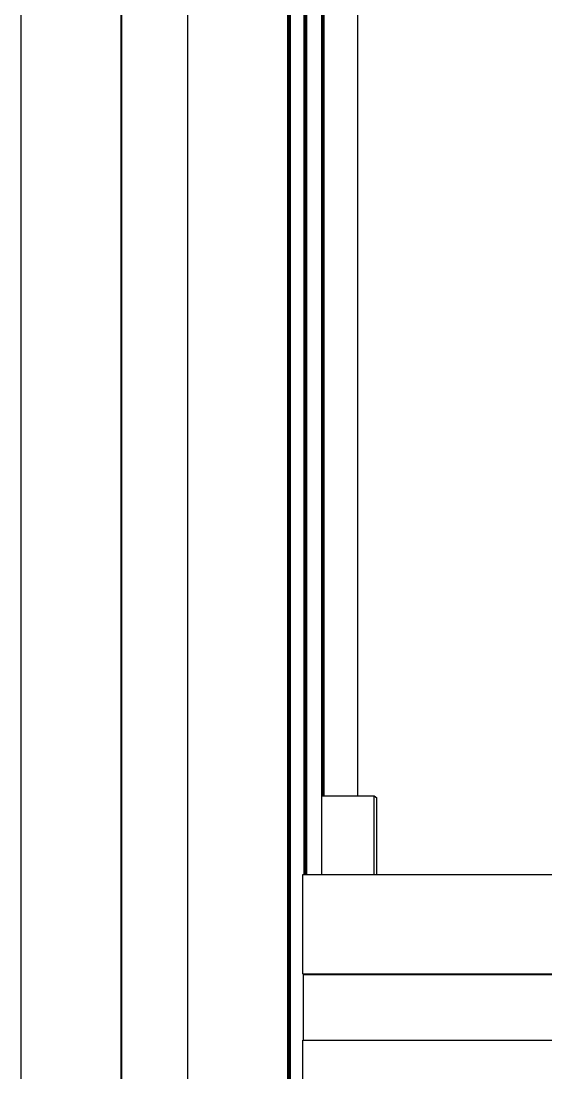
# Model space of a CAD drawing. Header units: millimetres. Extents: x -226 to 218, y -257 to 254.
# Drawn here: x -218.4 to -178.4, y 127.3 to 207.4 of the extents above; entities that cross this region are included whole.
import ezdxf

# ---------------------------------------------------------------- set-up
doc = ezdxf.new("R2010")
doc.units = ezdxf.units.MM
doc.layers.add('VISIBLE', color=7, linetype='Continuous')

msp = doc.modelspace()

# ---------------------------------------------------------------- linework, layer by layer
at = {"layer": 'VISIBLE'}
for p, q in [((-218.374, -241.227), (-218.374, 241.227)), ((-198.06, -241.227), (-198.06, 241.227)), ((-210.756, -239.703), (-210.756, 239.703)), ((-205.678, -239.703), (-205.678, 239.703)), ((-210.692, -233.538), (-210.692, 233.538)), ((-197.985, -233.52), (-197.985, 233.52)), ((-197.934, -233.52), (-197.934, 233.52)), ((-197.859, -233.372), (-197.859, 233.372)), ((-195.479, 142.385), (-195.479, 233.136)), ((-196.817, 142.385), (-196.817, 232.143)), ((-196.742, 142.385), (-196.742, 232.055)), ((-196.693, 142.385), (-196.693, 231.996)), ((-196.618, 142.385), (-196.618, 231.909)), ((-195.405, 148.363), (-195.405, 230.478)), ((-195.357, 148.363), (-195.357, 230.478)), ((-195.283, 148.363), (-195.283, 230.334)), ((-192.726, 148.363), (-192.726, 227.318)), ((-195.479, 148.363), (-191.469, 148.363)), ((-191.469, 142.385), (-191.469, 148.363)), ((-191.469, 148.363), (-191.277, 148.215)), ((-191.277, 142.385), (-191.277, 148.215)), ((-196.916, 134.812), (-196.916, 142.385)), ((-196.916, 142.385), (196.916, 142.385)), ((-196.916, 134.812), (-196.856, 134.771)), ((-196.916, 134.812), (196.916, 134.812)), ((-196.856, 129.763), (-196.856, 134.771)), ((-196.856, 134.771), (196.856, 134.771)), ((-196.916, 122.189), (-196.916, 129.763)), ((-196.916, 129.763), (196.916, 129.763))]:
    msp.add_line(p, q, dxfattribs=at)

doc.saveas('drawing.dxf')
